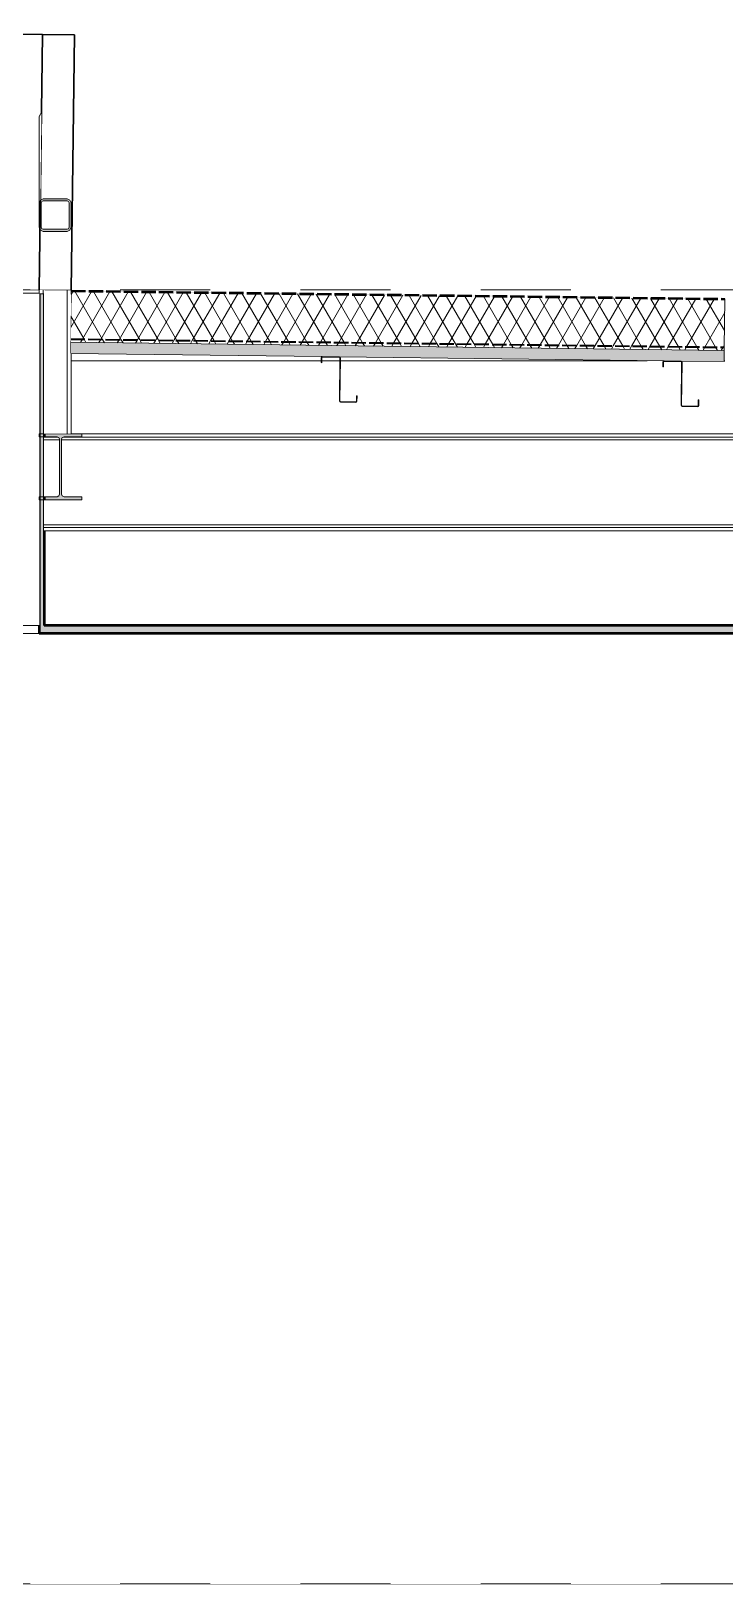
# Model space of a CAD drawing. Header units: millimetres. Extents: x -46169 to 228156, y -86316 to 18123.
# Drawn here: x 127406 to 129579, y -68973 to -64101 of the extents above; entities that cross this region are included whole.
import ezdxf

# ---------------------------------------------------------------- set-up
doc = ezdxf.new("R2010")
doc.units = ezdxf.units.MM
doc.header["$MEASUREMENT"] = 0
for name, pattern in [('Dashed', [2822.222233, 1411.111116, -1411.111116]), ('Hidden Line', [55, 45, -10]), ('Wipeout_Contour', [1000, 0, -1000])]:
    doc.linetypes.add(name, pattern=pattern)
for name, color, linetype, lineweight, true_color in [('0_Pen_No__105', 7, 'Continuous', 15, 0xa6a6a6), ('A-25-M_Wall_Int_Pen_No__107', 7, 'Continuous', 15, 0xa6a6a6), ('A-25-M_Wall_Int_Pen_No__27', 7, 'Continuous', 50, 0x2a2a2a), ('New_A-20-M_Ceiling_Pen_No__107', 7, 'Continuous', 15, 0xa6a6a6), ('New_A-20-M_Ceiling_Pen_No__29', 7, 'Continuous', 50, 0x2a2a2a), ('New_A-20-M_Roof_Pen_No__147', 7, 'Continuous', 0, 0x606060), ('New_A-20-M_Roof_Pen_No__149', 7, 'Continuous', 0, 0x2a2a2a), ('New_A-20-M_Roof_Pen_No__162', 7, 'Continuous', 0, 0xe47200), ('New_A-20-M_Roof_Pen_No__23', 7, 'Continuous', 30, 0x2a2a2a), ('New_A-20-M_Roof_Pen_No__63', 7, 'Continuous', 20, 0x606060), ('New_A-20-M_Roof_Pen_No__81', 7, 'Continuous', 20, 0x6a6a6a)]:
    doc.layers.add(name, color=color, linetype=linetype, lineweight=lineweight, true_color=true_color)
for name, color, linetype in [('A-25-M_Wall_Int', 7, 'Continuous'), ('New_A-20-M_Ceiling', 7, 'Continuous'), ('New_A-20-M_Floor_Slab', 7, 'Continuous'), ('New_A-20-M_Roof', 7, 'Continuous'), ('New_A-25-M_Wall_Int', 7, 'Continuous'), ('S-280-M_COLUMN.IFC Import', 7, 'Continuous'), ('S-280-M_STRUCT_FRAME.IFC Import', 7, 'Continuous')]:
    doc.layers.add(name, color=color, linetype=linetype)
for name, color, linetype, lineweight in [('A-25-M_Wall_Int_Pen_No__87', 8, 'Continuous', 20), ('New_A-20-M_Ceiling_Pen_No__89', 8, 'Continuous', 20), ('New_A-20-M_Floor_Slab_Pen_No__4', 7, 'Continuous', 20), ('New_A-20-M_Roof_Pen_No__193', 7, 'Continuous', 18), ('New_A-20-M_Roof_Pen_No__195', 7, 'Continuous', 35), ('New_A-20-M_Roof_Pen_No__4', 7, 'Continuous', 20), ('New_A-20-M_Roof_Pen_No__85', 8, 'Continuous', 20), ('New_A-25-M_Wall_Int_Pen_No__87', 8, 'Continuous', 20), ('S-280-M_COLUMN.IFC Import_Pen_No__88', 8, 'Continuous', 20), ('S-280-M_STRUCT_FRAME.IFC Import_Pen_No__1', 7, 'Continuous', 13), ('S-280-M_STRUCT_FRAME.IFC Import_Pen_No__160', 5, 'Continuous', 200), ('S-280-M_STRUCT_FRAME.IFC Import_Pen_No__90', 8, 'Continuous', 20)]:
    doc.layers.add(name, color=color, linetype=linetype, lineweight=lineweight)
pattern_1 = [(60, (104446.777, -81110.96), (-43.30127, 25), []), (120, (104446.777, -81110.96), (43.30127, 25), [])]

# ---------------------------------------------------------------- blocks, each defined once
blk = doc.blocks.new('Section Elem_53_1', base_point=(104446.8, -81111))
at = {"color": 254, "linetype": 'Wipeout_Contour', "lineweight": 0, "ltscale": 597498.773661}
blk.add_wipeout([(138338.7, -68986), (138338.7, -68961), (126599.8, -68961), (126599.8, -68986)], dxfattribs=at).dxf.layer = 'New_A-20-M_Floor_Slab'
at = {"layer": 'New_A-20-M_Floor_Slab_Pen_No__4', "linetype": 'Continuous', "flags": 128}
blk.add_lwpolyline([(137948.8, -68961), (126599.8, -68961), (117972.9, -68961)], dxfattribs=at)
blk = doc.blocks.new('Section Elem_69_1', base_point=(104446.8, -81111))
at = {"color": 254, "linetype": 'Wipeout_Contour', "lineweight": 0, "ltscale": 16261514.90818786}
blk.add_wipeout([(128314.9, -65132.5), (127531.7, -65132.5), (127531.7, -65361), (131183.1, -65361), (131183.1, -65191), (130980.4, -65193.6), (130979.6, -65132.5), (130929.5, -65132.5), (130929.6, -65143.2), (130928, -65143.2), (130927.9, -65132.5), (130871.1, -65132.5), (130872.8, -65263.7), (130871.8, -65266), (130869.6, -65267), (130821, -65267.6), (130818.7, -65266.7), (130817.8, -65264.4), (130817.5, -65246.6), (130819.1, -65246.6), (130819.4, -65264.4), (130819.8, -65265.5), (130821, -65266), (130869.6, -65265.4), (130870.7, -65264.9), (130871.2, -65263.7), (130869.5, -65132.5), (130271.7, -65132.5), (130146.3, -65134), (130148.5, -65135), (130149.5, -65137.2), (130149.7, -65153), (130148.1, -65153), (130147.9, -65137.2), (130147.4, -65136.1), (130146.3, -65135.6), (130092.7, -65136.3), (130091.6, -65136.8), (130091.1, -65137.9), (130092.8, -65273.5), (130091.9, -65275.8), (130089.7, -65276.8), (130041.1, -65277.4), (130038.8, -65276.5), (130037.8, -65274.2), (130037.6, -65256.4), (130039.2, -65256.4), (130039.4, -65274.2), (130039.9, -65275.3), (130041, -65275.8), (130089.6, -65275.2), (130090.8, -65274.7), (130091.2, -65273.5), (130089.5, -65138), (130090.4, -65135.7), (130092.7, -65134.7), (130031.2, -65135.5), (130031.2, -65132.5), (130028.8, -65132.5), (130028.8, -65135.5), (129578.8, -65135.5), (129578.8, -65132.5), (129576.3, -65132.5), (129576.3, -65135.5), (129441.8, -65133.8), (129444.1, -65134.8), (129445, -65137), (129443.3, -65272.6), (129443.7, -65273.8), (129444.8, -65274.3), (129493.4, -65274.9), (129494.6, -65274.4), (129495.1, -65273.3), (129495.3, -65255.5), (129496.9, -65255.5), (129496.7, -65273.3), (129495.7, -65275.6), (129493.4, -65276.5), (129444.8, -65275.9), (129442.6, -65274.9), (129441.7, -65272.6), (129443.4, -65137), (129442.9, -65135.9), (129441.8, -65135.4), (129388.2, -65134.7), (129387.1, -65135.2), (129386.6, -65136.3), (129386.4, -65152.1), (129384.8, -65152.1), (129385, -65136.3), (129385.9, -65134), (129388.2, -65133.1), (129335.8, -65132.5), (128374.9, -65132.5), (128373.3, -65259.2), (128373.8, -65260.3), (128374.9, -65260.8), (128423.5, -65261.4), (128424.7, -65261), (128425.1, -65259.8), (128425.4, -65242), (128427, -65242.1), (128426.7, -65259.9), (128425.8, -65262.1), (128423.5, -65263), (128374.9, -65262.4), (128372.7, -65261.4), (128371.7, -65259.2), (128373.3, -65132.5), (128316.5, -65132.5), (128316.5, -65138.7), (128314.9, -65138.6)], dxfattribs=at).dxf.layer = 'New_A-25-M_Wall_Int'
at = {"color": 254, "linetype": 'Wipeout_Contour', "lineweight": 0, "ltscale": 580406.448839}
blk.add_wipeout([(127446.9, -65961), (131183.1, -65961), (131183.1, -65665.4), (127446.9, -65665.4)], dxfattribs=at).dxf.layer = 'New_A-25-M_Wall_Int'
at = {"color": 254, "linetype": 'Wipeout_Contour', "lineweight": 0, "ltscale": 578885.647202}
blk.add_wipeout([(124845.8, -68961), (131183.1, -68961), (131183.1, -65986), (124845.8, -65986)], dxfattribs=at).dxf.layer = 'New_A-25-M_Wall_Int'
at = {"layer": 'New_A-25-M_Wall_Int_Pen_No__87', "linetype": 'Continuous'}
for p, q in [((127531.7, -65132.5), (128314.9, -65132.5)), ((128316.5, -65132.5), (128373.3, -65132.5)), ((128374.9, -65132.5), (129335.8, -65132.5)), ((129576.3, -65132.5), (129578.8, -65132.5))]:
    blk.add_line(p, q, dxfattribs=at)
blk = doc.blocks.new('Section Elem_122_1', base_point=(104446.8, -81111))
at = {"color": 254, "linetype": 'Wipeout_Contour', "lineweight": 0, "ltscale": 572511.142162}
blk.add_wipeout([(126599.8, -65986), (127431.9, -65986), (127431.9, -65961), (126599.8, -65961)], dxfattribs=at).dxf.layer = 'New_A-20-M_Ceiling'
at = {"layer": 'New_A-20-M_Ceiling_Pen_No__107', "linetype": 'Continuous'}
blk.add_hatch(color=256, dxfattribs=at).paths.add_polyline_path([(131477.8, -65961), (127431.9, -65961), (127431.9, -65986), (131477.8, -65986)])
at = {"layer": 'New_A-20-M_Ceiling_Pen_No__29', "linetype": 'Continuous'}
for p, q in [((127431.9, -65961), (127431.9, -65986)), ((131462.8, -65961), (127446.9, -65961)), ((131477.8, -65986), (127431.9, -65986))]:
    blk.add_line(p, q, dxfattribs=at)
at = {"layer": 'New_A-20-M_Ceiling_Pen_No__89', "linetype": 'Continuous'}
blk.add_line((126599.8, -65986), (127431.9, -65986), dxfattribs=at)
blk = doc.blocks.new('*X168', base_point=(104446.8, -81111))
at = {"layer": 'New_A-20-M_Roof_Pen_No__162', "linetype": 'Continuous'}
for points in [[(127547.6, -64915), (127697.6, -64916.9), (127697.6, -64914.9), (127547.6, -64913)], [(127847.6, -64918.8), (127997.6, -64920.6), (127997.6, -64918.6), (127847.6, -64916.8)], [(128147.6, -64922.5), (128297.6, -64924.4), (128297.6, -64922.4), (128147.6, -64920.5)], [(128447.6, -64926.3), (128597.6, -64928.2), (128597.6, -64926.2), (128447.6, -64924.3)], [(128747.6, -64930.1), (128897.6, -64931.9), (128897.6, -64929.9), (128747.6, -64928.1)], [(129047.6, -64933.8), (129197.6, -64935.7), (129197.6, -64933.7), (129047.6, -64931.8)], [(129347.6, -64937.6), (129497.6, -64939.5), (129497.6, -64937.5), (129347.6, -64935.6)]]:
    blk.add_hatch(color=256, dxfattribs=at).paths.add_polyline_path(points)
blk = doc.blocks.new('Section Elem_138_1', base_point=(104446.8, -81111))
at = {"layer": 'New_A-20-M_Roof_Pen_No__4', "linetype": 'Continuous'}
for p, q in [((129388.2, -65133.1), (129441.8, -65133.8)), ((129441.8, -65133.8), (129576.3, -65135.5))]:
    blk.add_line(p, q, dxfattribs=at)
at = {"color": 254, "linetype": 'Wipeout_Contour', "lineweight": 0, "ltscale": 570569.744749}
blk.add_wipeout([(127431.7, -64911.5), (126599.8, -64901.1), (126599.8, -64921.6), (127431.7, -64921.6)], dxfattribs=at).dxf.layer = 'New_A-20-M_Roof'
at = {"color": 254, "linetype": 'Wipeout_Contour', "lineweight": 0, "ltscale": 429309.865514}
blk.add_wipeout([(127531.7, -64924.8), (127531.8, -64912.8), (127531.7, -64912.8)], dxfattribs=at).dxf.layer = 'New_A-20-M_Roof'
at = {"color": 254, "linetype": 'Wipeout_Contour', "lineweight": 0, "ltscale": 576085.150025}
blk.add_wipeout([(127531.8, -64912.8), (127531.8, -64914.8), (129578.7, -64940.5), (129578.8, -64938.5)], dxfattribs=at).dxf.layer = 'New_A-20-M_Roof'
at = {"layer": 'New_A-20-M_Roof'}
blk.add_blockref('*X168', (104446.8, -81111), dxfattribs=at)
at = {"color": 254, "linetype": 'Wipeout_Contour', "lineweight": 0, "ltscale": 576218.914452}
blk.add_wipeout([(127531.8, -64914.8), (127529.9, -65064.8), (129576.8, -65090.5), (129578.7, -64940.5)], dxfattribs=at).dxf.layer = 'New_A-20-M_Roof'
at = {"layer": 'New_A-20-M_Roof_Pen_No__85', "linetype": 'Continuous'}
h = blk.add_hatch(dxfattribs=at)
h.set_pattern_fill('Batt_Insulation_0001', color=256, style=0, pattern_type=2)
h.set_pattern_definition(pattern_1)
h.paths.add_polyline_path([(127531.8, -64914.8), (127529.9, -65064.8), (129576.8, -65090.5), (129578.7, -64940.5)])
at = {"layer": 'New_A-20-M_Roof_Pen_No__195', "linetype": 'Hidden Line'}
for p, q in [((127531.8, -64912.8), (129578.8, -64938.5)), ((127531.8, -64914.8), (129578.7, -64940.5))]:
    blk.add_line(p, q, dxfattribs=at)
at = {"color": 254, "linetype": 'Wipeout_Contour', "lineweight": 0, "ltscale": 576359.721044}
blk.add_wipeout([(127529.9, -65064.8), (127529.8, -65074.8), (129576.7, -65100.5), (129576.8, -65090.5)], dxfattribs=at).dxf.layer = 'New_A-20-M_Roof'
at = {"layer": 'New_A-20-M_Roof_Pen_No__81', "linetype": 'Continuous', "lineweight": 0, "true_color": 0x353535}
blk.add_hatch(color=250, dxfattribs=at).paths.add_polyline_path([(127529.8, -65074.8), (127529.3, -65109.8), (129576.3, -65135.5), (129576.7, -65100.5)])
at = {"layer": 'New_A-20-M_Roof_Pen_No__85', "linetype": 'Continuous'}
h = blk.add_hatch(dxfattribs=at)
h.set_pattern_fill('Batt_Insulation_0001', color=256, style=0, pattern_type=2)
h.set_pattern_definition(pattern_1)
h.paths.add_polyline_path([(127529.9, -65064.8), (127529.8, -65074.8), (129576.7, -65100.5), (129576.8, -65090.5)])
at = {"layer": 'New_A-20-M_Roof_Pen_No__147', "linetype": 'Continuous'}
for p, q in [((127529.8, -65074.8), (127529.3, -65109.8)), ((129576.7, -65100.5), (129576.3, -65135.5))]:
    blk.add_line(p, q, dxfattribs=at)
at = {"layer": 'New_A-20-M_Roof_Pen_No__149', "linetype": 'Continuous'}
blk.add_line((127529.8, -65074.8), (129576.7, -65100.5), dxfattribs=at)
at = {"layer": 'New_A-20-M_Roof_Pen_No__193', "linetype": 'Continuous', "flags": 128}
for points in [[(127531.8, -64912.8), (127531.8, -64914.8), (127529.9, -65064.8), (127529.8, -65074.8)], [(129578.8, -64938.5), (129578.7, -64940.5), (129576.8, -65090.5), (129576.7, -65100.5)]]:
    blk.add_lwpolyline(points, dxfattribs=at)
at = {"layer": 'New_A-20-M_Roof_Pen_No__195', "linetype": 'Hidden Line'}
blk.add_line((127529.9, -65064.8), (129576.8, -65090.5), dxfattribs=at)
at = {"layer": 'New_A-20-M_Roof_Pen_No__4', "linetype": 'Continuous'}
for p, q in [((127529.3, -65109.8), (128318.3, -65119.7)), ((128318.3, -65119.7), (128371.9, -65120.4)), ((128371.9, -65120.4), (129388.2, -65133.1))]:
    blk.add_line(p, q, dxfattribs=at)
blk = doc.blocks.new('Section Elem_161_1', base_point=(104446.8, -81111))
at = {"color": 254, "linetype": 'Wipeout_Contour', "lineweight": 0, "ltscale": 1283988.052767449}
blk.add_wipeout([(127441.9, -64111.6), (126599.8, -64101), (126599.8, -64901.1), (127431.8, -64911.5), (127434.2, -64721.1), (127431.7, -64714.9), (127431.7, -64368.9), (127435.4, -64360.2), (127438.8, -64358.8)], dxfattribs=at).dxf.layer = 'New_A-20-M_Roof'
at = {"color": 254, "linetype": 'Wipeout_Contour', "lineweight": 0, "ltscale": 571522.166273}
blk.add_wipeout([(127531.8, -64912.8), (127541.9, -64112.8), (127441.9, -64111.6), (127431.8, -64911.5)], dxfattribs=at).dxf.layer = 'New_A-20-M_Roof'
at = {"layer": 'New_A-20-M_Roof_Pen_No__23', "linetype": 'Continuous'}
for p, q in [((127441.9, -64111.6), (127431.8, -64911.5)), ((127541.9, -64112.8), (127531.8, -64912.8)), ((127431.8, -64911.5), (127531.8, -64912.8))]:
    blk.add_line(p, q, dxfattribs=at)
at = {"layer": 'New_A-20-M_Roof_Pen_No__23', "linetype": 'Continuous', "flags": 128}
blk.add_lwpolyline([(127541.9, -64112.8), (127441.9, -64111.6), (126599.8, -64101)], dxfattribs=at)
at = {"layer": 'New_A-20-M_Roof_Pen_No__63', "linetype": 'Continuous'}
blk.add_line((126599.8, -64901.1), (127431.8, -64911.5), dxfattribs=at)
blk = doc.blocks.new('Section Elem_212_1', base_point=(104446.8, -81111))
at = {"layer": 'A-25-M_Wall_Int_Pen_No__107', "linetype": 'Continuous'}
blk.add_hatch(color=256, dxfattribs=at).paths.add_polyline_path([(127446.9, -65961), (127446.9, -64921.6), (127431.9, -64921.6), (127431.9, -65961)])
at = {"layer": 'A-25-M_Wall_Int_Pen_No__27', "linetype": 'Continuous'}
for p, q in [((127431.9, -64921.6), (127431.9, -65961)), ((127446.9, -64921.6), (127431.9, -64921.6)), ((127446.9, -64921.6), (127446.9, -65961))]:
    blk.add_line(p, q, dxfattribs=at)
blk = doc.blocks.new('Section Elem_213_1', base_point=(104446.8, -81111))
at = {"color": 254, "linetype": 'Wipeout_Contour', "lineweight": 0, "ltscale": 1717641.603940138}
blk.add_wipeout([(126599.8, -64921.6), (126599.8, -65961), (127431.9, -65961), (127431.9, -65567.8), (127431.8, -65567.8), (127431.8, -65558.2), (127431.9, -65558.2), (127431.9, -65370.6), (127431.8, -65370.6), (127431.8, -65361), (127431.9, -65361), (127431.9, -64921.6)], dxfattribs=at).dxf.layer = 'A-25-M_Wall_Int'
at = {"layer": 'A-25-M_Wall_Int_Pen_No__87', "linetype": 'Continuous'}
for p, q in [((126599.8, -64921.6), (127431.9, -64921.6)), ((126599.8, -65961), (127431.9, -65961))]:
    blk.add_line(p, q, dxfattribs=at)
blk = doc.blocks.new('Section Elem_334_1', base_point=(104446.8, -81111))
at = {"layer": 'S-280-M_STRUCT_FRAME.IFC Import_Pen_No__160', "linetype": 'Continuous', "lineweight": 0, "true_color": 0x00007f}
blk.add_hatch(color=176, dxfattribs=at).paths.add_polyline_path([(129441.7, -65272.6), (129442.6, -65274.9), (129444.8, -65275.9), (129493.4, -65276.5), (129495.7, -65275.6), (129496.7, -65273.3), (129496.9, -65255.5), (129495.3, -65255.5), (129495.1, -65273.3), (129494.6, -65274.4), (129493.4, -65274.9), (129444.8, -65274.3), (129443.7, -65273.8), (129443.3, -65272.6), (129445, -65137), (129444.1, -65134.8), (129441.8, -65133.8), (129388.2, -65133.1), (129385.9, -65134), (129385, -65136.3), (129384.8, -65152.1), (129386.4, -65152.1), (129386.6, -65136.3), (129387.1, -65135.2), (129388.2, -65134.7), (129441.8, -65135.4), (129442.9, -65135.9), (129443.4, -65137)])
at = {"layer": 'S-280-M_STRUCT_FRAME.IFC Import_Pen_No__1', "linetype": 'Continuous'}
for p, q in [((129388.2, -65133.1), (129385.9, -65134)), ((129441.8, -65133.8), (129444.1, -65134.8)), ((129384.8, -65152.1), (129386.4, -65152.1)), ((129495.3, -65255.5), (129496.9, -65255.5))]:
    blk.add_line(p, q, dxfattribs=at)
at = {"layer": 'S-280-M_STRUCT_FRAME.IFC Import_Pen_No__1', "linetype": 'Continuous', "flags": 128}
for points in [[(129385.9, -65134), (129385, -65136.3), (129384.8, -65152.1)], [(129387.1, -65135.2), (129386.6, -65136.3), (129386.4, -65152.1)], [(129442.9, -65135.9), (129441.8, -65135.4), (129388.2, -65134.7), (129387.1, -65135.2)], [(129442.9, -65135.9), (129443.4, -65137), (129441.7, -65272.6), (129442.6, -65274.9)], [(129444.1, -65134.8), (129445, -65137), (129443.3, -65272.6), (129443.7, -65273.8)], [(129442.6, -65274.9), (129444.8, -65275.9), (129493.4, -65276.5), (129495.7, -65275.6)], [(129443.7, -65273.8), (129444.8, -65274.3), (129493.4, -65274.9), (129494.6, -65274.4)], [(129495.3, -65255.5), (129495.1, -65273.3), (129494.6, -65274.4)], [(129496.9, -65255.5), (129496.7, -65273.3), (129495.7, -65275.6)]]:
    blk.add_lwpolyline(points, dxfattribs=at)
blk = doc.blocks.new('Section Elem_349_1', base_point=(104446.8, -81111))
at = {"layer": 'S-280-M_STRUCT_FRAME.IFC Import_Pen_No__160', "linetype": 'Continuous', "lineweight": 0, "true_color": 0x00007f}
blk.add_hatch(color=176, dxfattribs=at).paths.add_polyline_path([(128371.7, -65259.2), (128372.7, -65261.4), (128374.9, -65262.4), (128423.5, -65263), (128425.8, -65262.1), (128426.7, -65259.9), (128427, -65242.1), (128425.4, -65242), (128425.1, -65259.8), (128424.7, -65261), (128423.5, -65261.4), (128374.9, -65260.8), (128373.8, -65260.3), (128373.3, -65259.2), (128375, -65123.6), (128374.1, -65121.3), (128371.9, -65120.4), (128318.3, -65119.7), (128316, -65120.6), (128315.1, -65122.8), (128314.9, -65138.6), (128316.5, -65138.7), (128316.7, -65122.9), (128317.1, -65121.7), (128318.3, -65121.3), (128371.9, -65122), (128373, -65122.4), (128373.4, -65123.6)])
at = {"layer": 'S-280-M_STRUCT_FRAME.IFC Import_Pen_No__1', "linetype": 'Continuous'}
for p, q in [((128314.9, -65138.6), (128316.5, -65138.7)), ((128318.3, -65119.7), (128316, -65120.6)), ((128371.9, -65120.4), (128374.1, -65121.3)), ((128425.4, -65242), (128427, -65242.1))]:
    blk.add_line(p, q, dxfattribs=at)
at = {"layer": 'S-280-M_STRUCT_FRAME.IFC Import_Pen_No__1', "linetype": 'Continuous', "flags": 128}
for points in [[(128316, -65120.6), (128315.1, -65122.8), (128314.9, -65138.6)], [(128317.1, -65121.7), (128316.7, -65122.9), (128316.5, -65138.7)], [(128373, -65122.4), (128371.9, -65122), (128318.3, -65121.3), (128317.1, -65121.7)], [(128373, -65122.4), (128373.4, -65123.6), (128371.7, -65259.2), (128372.7, -65261.4)], [(128374.1, -65121.3), (128375, -65123.6), (128373.3, -65259.2), (128373.8, -65260.3)], [(128425.4, -65242), (128425.1, -65259.8), (128424.7, -65261)], [(128427, -65242.1), (128426.7, -65259.9), (128425.8, -65262.1)], [(128372.7, -65261.4), (128374.9, -65262.4), (128423.5, -65263), (128425.8, -65262.1)], [(128373.8, -65260.3), (128374.9, -65260.8), (128423.5, -65261.4), (128424.7, -65261)]]:
    blk.add_lwpolyline(points, dxfattribs=at)
blk = doc.blocks.new('Section Elem_461_1', base_point=(104446.8, -81111))
at = {"color": 254, "linetype": 'Wipeout_Contour', "lineweight": 0, "ltscale": 573013.125094}
blk.add_wipeout([(127446.9, -65370.6), (127446.9, -65371.7), (127490.6, -65371.7), (127487.9, -65370.6)], dxfattribs=at).dxf.layer = 'S-280-M_STRUCT_FRAME.IFC Import'
at = {"color": 254, "linetype": 'Wipeout_Contour', "lineweight": 0, "ltscale": 580157.583213}
blk.add_wipeout([(127446.9, -65665.4), (131199.3, -65665.4), (131199.3, -65654.7), (127446.9, -65654.7)], dxfattribs=at).dxf.layer = 'S-280-M_STRUCT_FRAME.IFC Import'
at = {"color": 254, "linetype": 'Wipeout_Contour', "lineweight": 0, "ltscale": 866416.630032}
blk.add_wipeout([(127509.5, -65370.6), (127506.9, -65371.7), (131199.3, -65371.7), (131199.3, -65361), (127565.7, -65361), (127565.7, -65370.6)], dxfattribs=at).dxf.layer = 'S-280-M_STRUCT_FRAME.IFC Import'
at = {"color": 254, "linetype": 'Wipeout_Contour', "lineweight": 0, "ltscale": 716297.849816}
blk.add_wipeout([(127446.9, -65374.3), (127493.9, -65374.3), (127493.3, -65372.8), (127490.6, -65371.7), (127446.9, -65371.7)], dxfattribs=at).dxf.layer = 'S-280-M_STRUCT_FRAME.IFC Import'
at = {"color": 254, "linetype": 'Wipeout_Contour', "lineweight": 0, "ltscale": 723028.897926}
blk.add_wipeout([(127503.6, -65374.3), (131199.3, -65374.3), (131199.3, -65371.7), (127506.9, -65371.7), (127504.2, -65372.8)], dxfattribs=at).dxf.layer = 'S-280-M_STRUCT_FRAME.IFC Import'
at = {"color": 254, "linetype": 'Wipeout_Contour', "lineweight": 0, "ltscale": 716314.845447}
blk.add_wipeout([(127446.9, -65380.6), (127495.5, -65380.6), (127495.5, -65378.2), (127493.9, -65374.3), (127446.9, -65374.3)], dxfattribs=at).dxf.layer = 'S-280-M_STRUCT_FRAME.IFC Import'
at = {"color": 254, "linetype": 'Wipeout_Contour', "lineweight": 0, "ltscale": 723033.085348}
blk.add_wipeout([(127501.9, -65380.6), (131199.3, -65380.6), (131199.3, -65374.3), (127503.6, -65374.3), (127501.9, -65378.2)], dxfattribs=at).dxf.layer = 'S-280-M_STRUCT_FRAME.IFC Import'
at = {"color": 254, "linetype": 'Wipeout_Contour', "lineweight": 0, "ltscale": 1440234.441730298}
blk.add_wipeout([(127446.9, -65567.8), (127446.9, -65645.8), (131199.3, -65645.8), (131199.3, -65380.6), (127501.9, -65380.6), (127501.9, -65550.6), (127504.2, -65555.9), (127509.5, -65558.2), (127565.7, -65558.2), (127565.7, -65567.8)], dxfattribs=at).dxf.layer = 'S-280-M_STRUCT_FRAME.IFC Import'
at = {"layer": 'S-280-M_STRUCT_FRAME.IFC Import_Pen_No__90', "linetype": 'Continuous'}
blk.add_line((127565.7, -65361), (131199.3, -65361), dxfattribs=at)
at = {"color": 254, "linetype": 'Wipeout_Contour', "lineweight": 0, "ltscale": 859916.502503}
blk.add_wipeout([(127446.9, -65380.6), (127446.9, -65558.2), (127487.9, -65558.2), (127493.3, -65555.9), (127495.5, -65550.6), (127495.5, -65380.6)], dxfattribs=at).dxf.layer = 'S-280-M_STRUCT_FRAME.IFC Import'
at = {"color": 254, "linetype": 'Wipeout_Contour', "lineweight": 0, "ltscale": 580137.474642}
blk.add_wipeout([(127446.9, -65652.1), (131199.3, -65652.1), (131199.3, -65645.8), (127446.9, -65645.8)], dxfattribs=at).dxf.layer = 'S-280-M_STRUCT_FRAME.IFC Import'
at = {"layer": 'S-280-M_STRUCT_FRAME.IFC Import_Pen_No__90', "linetype": 'Continuous'}
for p, q in [((127446.9, -65371.7), (127490.6, -65371.7)), ((127446.9, -65380.6), (127495.5, -65380.6)), ((127501.9, -65380.6), (131199.3, -65380.6)), ((127506.9, -65371.7), (131199.3, -65371.7))]:
    blk.add_line(p, q, dxfattribs=at)
at = {"color": 254, "linetype": 'Wipeout_Contour', "lineweight": 0, "ltscale": 580145.532945}
blk.add_wipeout([(127446.9, -65654.7), (131199.3, -65654.7), (131199.3, -65652.1), (127446.9, -65652.1)], dxfattribs=at).dxf.layer = 'S-280-M_STRUCT_FRAME.IFC Import'
at = {"layer": 'S-280-M_STRUCT_FRAME.IFC Import_Pen_No__90', "linetype": 'Continuous'}
for p, q in [((127446.9, -65645.8), (131199.3, -65645.8)), ((127446.9, -65654.7), (131199.3, -65654.7)), ((127446.9, -65665.4), (131199.3, -65665.4))]:
    blk.add_line(p, q, dxfattribs=at)
blk = doc.blocks.new('Section Elem_469_1', base_point=(104446.8, -81111))
at = {"layer": 'S-280-M_STRUCT_FRAME.IFC Import_Pen_No__160', "linetype": 'Continuous', "lineweight": 0, "true_color": 0x00007f}
blk.add_hatch(color=176, dxfattribs=at).paths.add_polyline_path([(127431.8, -65567.8), (127565.7, -65567.8), (127565.7, -65558.2), (127509.5, -65558.2), (127504.2, -65555.9), (127501.9, -65550.6), (127501.9, -65378.2), (127504.2, -65372.8), (127509.5, -65370.6), (127565.7, -65370.6), (127565.7, -65361), (127431.8, -65361), (127431.8, -65370.6), (127487.9, -65370.6), (127493.3, -65372.8), (127495.5, -65378.2), (127495.5, -65550.6), (127493.3, -65555.9), (127487.9, -65558.2), (127431.8, -65558.2)])
at = {"layer": 'S-280-M_STRUCT_FRAME.IFC Import_Pen_No__1', "linetype": 'Continuous'}
for p, q in [((127431.8, -65361), (127431.8, -65370.6)), ((127565.7, -65361), (127431.8, -65361)), ((127565.7, -65361), (127565.7, -65370.6)), ((127431.8, -65558.2), (127431.8, -65567.8)), ((127565.7, -65567.8), (127431.8, -65567.8)), ((127565.7, -65558.2), (127565.7, -65567.8))]:
    blk.add_line(p, q, dxfattribs=at)
at = {"layer": 'S-280-M_STRUCT_FRAME.IFC Import_Pen_No__1', "linetype": 'Continuous', "flags": 128}
for points in [[(127493.3, -65372.8), (127487.9, -65370.6), (127431.8, -65370.6)], [(127493.3, -65372.8), (127495.5, -65378.2), (127495.5, -65550.6), (127493.3, -65555.9)], [(127504.2, -65372.8), (127501.9, -65378.2), (127501.9, -65550.6), (127504.2, -65555.9)], [(127565.7, -65370.6), (127509.5, -65370.6), (127504.2, -65372.8)], [(127493.3, -65555.9), (127487.9, -65558.2), (127431.8, -65558.2)], [(127504.2, -65555.9), (127509.5, -65558.2), (127565.7, -65558.2)]]:
    blk.add_lwpolyline(points, dxfattribs=at)
at = {"layer": 'S-280-M_STRUCT_FRAME.IFC Import_Pen_No__90', "linetype": 'Continuous'}
for p, q in [((127509.5, -65370.6), (127509.5, -65370.6)), ((127509.5, -65558.2), (127509.5, -65558.2))]:
    blk.add_line(p, q, dxfattribs=at)
blk = doc.blocks.new('Section Elem_496_1', base_point=(104446.8, -81111))
at = {"color": 254, "linetype": 'Wipeout_Contour', "lineweight": 0, "ltscale": 715079.42524}
blk.add_wipeout([(127431.7, -64921.6), (127431.9, -64921.6), (127435.4, -64921.6), (127435.4, -64911.6), (127431.7, -64911.5)], dxfattribs=at).dxf.layer = 'S-280-M_COLUMN.IFC Import'
at = {"color": 254, "linetype": 'Wipeout_Contour', "lineweight": 0, "ltscale": 1002291.849412121}
blk.add_wipeout([(127528, -65361), (127531.7, -65361), (127531.7, -65109.8), (127529.3, -65109.8), (127531.7, -64924.8), (127531.7, -64912.8), (127528, -64912.7)], dxfattribs=at).dxf.layer = 'S-280-M_COLUMN.IFC Import'
at = {"color": 254, "linetype": 'Wipeout_Contour', "lineweight": 0, "ltscale": 572784.001267}
blk.add_wipeout([(127519.1, -64912.6), (127519.1, -65361), (127528, -65361), (127528, -64912.7)], dxfattribs=at).dxf.layer = 'S-280-M_COLUMN.IFC Import'
at = {"color": 254, "linetype": 'Wipeout_Contour', "lineweight": 0, "ltscale": 858694.4607}
blk.add_wipeout([(127519.1, -64912.6), (127444.3, -64911.7), (127444.3, -64921.6), (127446.9, -64921.6), (127446.9, -65361), (127519.1, -65361)], dxfattribs=at).dxf.layer = 'S-280-M_COLUMN.IFC Import'
at = {"layer": 'S-280-M_COLUMN.IFC Import_Pen_No__88', "linetype": 'Continuous'}
for p, q in [((127519.1, -64912.6), (127519.1, -65361)), ((127531.7, -64912.8), (127531.7, -64924.8)), ((127531.7, -65109.8), (127531.7, -65361))]:
    blk.add_line(p, q, dxfattribs=at)
at = {"color": 254, "linetype": 'Wipeout_Contour', "lineweight": 0, "ltscale": 572084.894746}
blk.add_wipeout([(127444.3, -64911.7), (127435.4, -64911.6), (127435.4, -64921.6), (127444.3, -64921.6)], dxfattribs=at).dxf.layer = 'S-280-M_COLUMN.IFC Import'
at = {"layer": 'S-280-M_COLUMN.IFC Import_Pen_No__88', "linetype": 'Continuous'}
for p, q in [((127431.7, -64911.5), (127431.7, -64921.6)), ((127444.3, -64911.7), (127444.3, -64921.6))]:
    blk.add_line(p, q, dxfattribs=at)
blk = doc.blocks.new('Section Elem_497_1', base_point=(104446.8, -81111))
at = {"layer": 'S-280-M_STRUCT_FRAME.IFC Import_Pen_No__1', "linetype": 'Continuous', "flags": 128}
for points in [[(127523.5, -64634.4), (127525.4, -64638.9), (127525.4, -64714.9), (127523.5, -64719.4)], [(127528, -64629.9), (127531.7, -64638.9), (127531.7, -64714.9), (127528, -64723.9)], [(127435.4, -64723.9), (127444.3, -64727.7), (127519.1, -64727.7), (127528, -64723.9)], [(127439.8, -64719.4), (127444.3, -64721.3), (127519.1, -64721.3), (127523.5, -64719.4)]]:
    blk.add_lwpolyline(points, dxfattribs=at)
at = {"color": 254, "linetype": 'Wipeout_Contour', "lineweight": 0, "ltscale": 571307.235752}
blk.add_wipeout([(127431.7, -64368.9), (127431.7, -64638.9), (127435.4, -64629.9), (127435.4, -64360.2)], dxfattribs=at).dxf.layer = 'S-280-M_STRUCT_FRAME.IFC Import'
at = {"color": 254, "linetype": 'Wipeout_Contour', "lineweight": 0, "ltscale": 428421.075266}
blk.add_wipeout([(127435.4, -64360.2), (127435.4, -64629.9), (127438.8, -64358.8)], dxfattribs=at).dxf.layer = 'S-280-M_STRUCT_FRAME.IFC Import'
at = {"layer": 'S-280-M_STRUCT_FRAME.IFC Import_Pen_No__160', "linetype": 'Continuous', "lineweight": 0, "true_color": 0x00007f}
h = blk.add_hatch(color=176, dxfattribs=at)
h.paths.add_polyline_path([(127431.7, -64638.9), (127431.7, -64714.9), (127435.4, -64723.9), (127444.3, -64727.7), (127519.1, -64727.7), (127528, -64723.9), (127531.7, -64714.9), (127531.7, -64638.9), (127528, -64629.9), (127519.1, -64626.1), (127444.3, -64626.1), (127435.4, -64629.9)])
h.paths.add_polyline_path([(127519.1, -64632.5), (127523.5, -64634.4), (127525.4, -64638.9), (127525.4, -64714.9), (127523.5, -64719.4), (127519.1, -64721.3), (127444.3, -64721.3), (127439.8, -64719.4), (127438, -64714.9), (127438, -64638.9), (127439.8, -64634.4), (127444.3, -64632.5)], flags=0)
at = {"layer": 'S-280-M_STRUCT_FRAME.IFC Import_Pen_No__1', "linetype": 'Continuous', "flags": 128}
for points in [[(127435.4, -64629.9), (127431.7, -64638.9), (127431.7, -64714.9), (127435.4, -64723.9)], [(127528, -64629.9), (127519.1, -64626.1), (127444.3, -64626.1), (127435.4, -64629.9)], [(127439.8, -64634.4), (127438, -64638.9), (127438, -64714.9), (127439.8, -64719.4)], [(127523.5, -64634.4), (127519.1, -64632.5), (127444.3, -64632.5), (127439.8, -64634.4)]]:
    blk.add_lwpolyline(points, dxfattribs=at)
at = {"layer": 'S-280-M_STRUCT_FRAME.IFC Import_Pen_No__90', "linetype": 'Continuous'}
for p, q in [((127435.4, -64360.2), (127431.7, -64368.9)), ((127438.8, -64358.8), (127435.4, -64360.2)), ((127431.7, -64368.9), (127431.7, -64638.9))]:
    blk.add_line(p, q, dxfattribs=at)
blk = doc.blocks.new('A03 Atrium Longitudinal Section_STORY_MARKER', base_point=(104446.8, -81111))
at = {"layer": '0_Pen_No__105', "linetype": 'Dashed', "ltscale": 0.2}
for p, q in [((105107.6, -64911), (184115, -64911)), ((105107.6, -68961), (184115, -68961))]:
    blk.add_line(p, q, dxfattribs=at)

msp = doc.modelspace()

# ---------------------------------------------------------------- block references
at = {"layer": 'New_A-20-M_Floor_Slab'}
msp.add_blockref('Section Elem_53_1', (104446.8, -81111), dxfattribs=at)

# ---------------------------------------------------------------- next in the draw order: block references
at = {"layer": 'New_A-25-M_Wall_Int'}
msp.add_blockref('Section Elem_69_1', (104446.8, -81111), dxfattribs=at)

# ---------------------------------------------------------------- next in the draw order: block references
at = {"layer": 'New_A-20-M_Ceiling'}
msp.add_blockref('Section Elem_122_1', (104446.8, -81111), dxfattribs=at)
at = {"layer": 'New_A-20-M_Roof'}
msp.add_blockref('Section Elem_138_1', (104446.8, -81111), dxfattribs=at)

# ---------------------------------------------------------------- next in the draw order: block references
msp.add_blockref('Section Elem_161_1', (104446.8, -81111), dxfattribs=at)
at = {"layer": 'S-280-M_STRUCT_FRAME.IFC Import'}
for name in ['Section Elem_349_1', 'Section Elem_334_1']:
    msp.add_blockref(name, (104446.8, -81111), dxfattribs=at)

# ---------------------------------------------------------------- next in the draw order: block references
at = {"layer": 'A-25-M_Wall_Int'}
msp.add_blockref('Section Elem_212_1', (104446.8, -81111), dxfattribs=at)
at = {"layer": 'S-280-M_STRUCT_FRAME.IFC Import'}
msp.add_blockref('Section Elem_497_1', (104446.8, -81111), dxfattribs=at)

# ---------------------------------------------------------------- next in the draw order: block references
at = {"layer": 'A-25-M_Wall_Int'}
msp.add_blockref('Section Elem_213_1', (104446.8, -81111), dxfattribs=at)

# ---------------------------------------------------------------- next in the draw order: block references
at = {"layer": 'S-280-M_STRUCT_FRAME.IFC Import'}
msp.add_blockref('Section Elem_461_1', (104446.8, -81111), dxfattribs=at)

# ---------------------------------------------------------------- next in the draw order: block references
msp.add_blockref('Section Elem_469_1', (104446.8, -81111), dxfattribs=at)

# ---------------------------------------------------------------- next in the draw order: block references
at = {"layer": 'S-280-M_COLUMN.IFC Import'}
msp.add_blockref('Section Elem_496_1', (104446.8, -81111), dxfattribs=at)

# ---------------------------------------------------------------- next in the draw order: block references
at = {"linetype": 'Continuous', "lineweight": 0}
msp.add_blockref('A03 Atrium Longitudinal Section_STORY_MARKER', (104446.8, -81111), dxfattribs=at)

doc.saveas('drawing.dxf')
